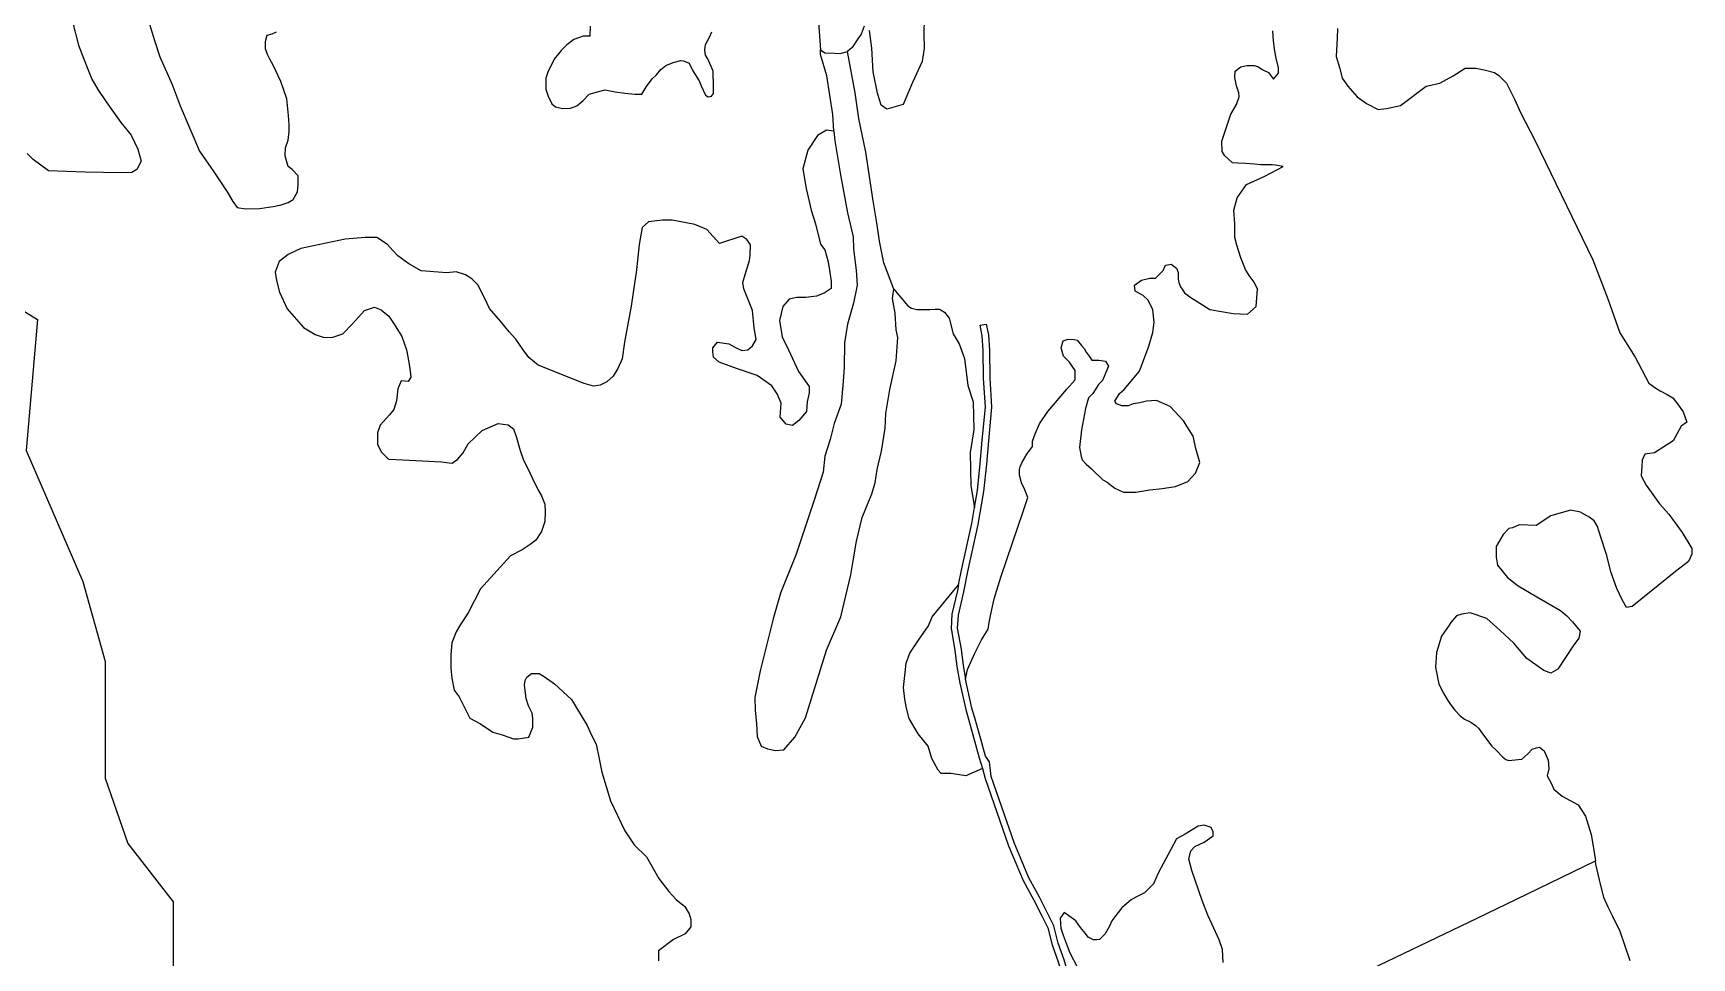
# Model space of a CAD drawing. Header units: metres. Extents: x 1082 to 7276, y 13258 to 20635.
# Drawn here: x 5078 to 5998, y 18666 to 19179 of the extents above; entities that cross this region are included whole.
import ezdxf

# ---------------------------------------------------------------- set-up
doc = ezdxf.new("R2010")
doc.units = ezdxf.units.M

msp = doc.modelspace()

# ---------------------------------------------------------------- linework, layer by layer
at = {"layer": '146'}
for points in [[(5099.66, 19184.19), (5102.68, 19171.92), (5105.45, 19164.66), (5108.34, 19157.769), (5110.23, 19153.141), (5113.5, 19147.381), (5118.02, 19140.49), (5126.31, 19128.981), (5131.96, 19121.961), (5135.74, 19114.199), (5137.62, 19107.56), (5135.12, 19102.93), (5132.4, 19101.31), (5126.85, 19101.18), (5106.4, 19101.43), (5086.08, 19102.31), (5077.67, 19108.57), (5074.28, 19111.83)], [(5140.92, 19187.82), (5144.95, 19174.551), (5147.97, 19165.41), (5154.76, 19150.131), (5159.16, 19138.359), (5169.98, 19113.07), (5177.77, 19101.67), (5182.67, 19094.41), (5185.18, 19090.66), (5188.32, 19085.269), (5190.83, 19081.891), (5195.35, 19081.141), (5203.25, 19081.26), (5210.77, 19082.391), (5215.16, 19083.391), (5219.18, 19084.641), (5221.81, 19086.391), (5224.31, 19090.529), (5224.68, 19094.529), (5224.68, 19099.539), (5221.29, 19103.051), (5219.15, 19104.67), (5218.27, 19107.18), (5217.39, 19110.56), (5217.64, 19115.07), (5219.14, 19119.199), (5219.63, 19123.961), (5219.63, 19127.711), (5219.37, 19132.971), (5218.36, 19142.109), (5216.47, 19147.619), (5214.96, 19151.75), (5210.81, 19160.769), (5208.93, 19164.15), (5207.67, 19166.779), (5206.54, 19169.91), (5206.53, 19174.039), (5207.41, 19177.42), (5210.17, 19178.289), (5212.67, 19179.301)], [(5386.76, 19182.4), (5386.51, 19177.019), (5382.75, 19177.019), (5377.61, 19175.141), (5373.72, 19172.141), (5370.59, 19169.01), (5366.71, 19164.25), (5363.21, 19156.99), (5362.08, 19153.609), (5362.08, 19150.1), (5362.09, 19147.481), (5363.35, 19143.721), (5365.36, 19139.461), (5367.49, 19137.711), (5371.38, 19136.83), (5375.77, 19136.961), (5379.28, 19138.211), (5382.79, 19141.211), (5386.17, 19144.721), (5390.69, 19145.971), (5395.07, 19147.1), (5400.47, 19146.09), (5405.99, 19145.34), (5411.63, 19144.711), (5415.27, 19144.711), (5418.02, 19148.971), (5421.16, 19153.35), (5423.54, 19155.481), (5425.92, 19158.359), (5428.67, 19160.609), (5432.68, 19162.369), (5436.95, 19163.369), (5438.45, 19163.24), (5441.59, 19161.99), (5443.6, 19157.731), (5447.12, 19152.1), (5448.25, 19149.34), (5450.77, 19144.211), (5452.15, 19143.33), (5454.03, 19143.58), (5455.15, 19145.08), (5455.15, 19148.84), (5454.89, 19157.609), (5452, 19164.369), (5450.74, 19166.369), (5450.24, 19169.25), (5450.61, 19172.381), (5452.99, 19176.391), (5454.24, 19179.391)], [(5513.3, 19187.15), (5514.42, 19169.359)], [(5538.77, 19182.51), (5537.14, 19178), (5535.14, 19175.369), (5532.01, 19170.619), (5529.47, 19168.461)], [(5572, 19187.141), (5571.89, 19177.869), (5572.02, 19170.359), (5570.9, 19162.971), (5565.52, 19151.211), (5560.39, 19139.06), (5551.36, 19136.43), (5548.23, 19138.69), (5546.21, 19145.32), (5543.81, 19157.09), (5542.92, 19170.24), (5541.78, 19180.131)], [(5594.95, 18820.15), (5596.11, 18825.551), (5600.12, 18834.56), (5603.87, 18842.07), (5607.63, 18847.961), (5608.13, 18851.711), (5609, 18856.221), (5610.87, 18864.731), (5614.49, 18876.881), (5617.87, 18886.519), (5623.99, 18904.551), (5626.87, 18912.69), (5629.49, 18921.07), (5627.98, 18925.211), (5626.1, 18929.211), (5624.84, 18933.34), (5624.84, 18936.481), (5625.21, 18937.981), (5626.34, 18940.609), (5628.97, 18944.99), (5632.22, 18949.369), (5632.22, 18952.25), (5633.59, 18956.381), (5636.1, 18961.891), (5640.6, 18968.779), (5651.12, 18981.039), (5655.76, 18986.301), (5655.75, 18991.44), (5654.25, 18993.94), (5652.61, 18996.07), (5649.35, 18999.449), (5648.09, 19003.961), (5649.21, 19007.84), (5651.97, 19008.84), (5655.23, 19008.59), (5656.99, 19008.34), (5659.25, 19005.33), (5660.88, 19003.58), (5662.01, 19001.699), (5663.65, 18999.32), (5665.15, 18997.19), (5668.92, 18997.19), (5672.68, 18996.57), (5674.31, 18993.81), (5672.81, 18990.31), (5670.94, 18985.92), (5668.68, 18983.67), (5665.55, 18978.789), (5663.17, 18976.279), (5661.55, 18970.4), (5659.3, 18958.631), (5658.31, 18948.74), (5659.19, 18943.731), (5659.7, 18941.85), (5661.96, 18939.481), (5664.85, 18936.971), (5671.25, 18930.83), (5673.63, 18929.461), (5677.9, 18926.199), (5682.67, 18923.949), (5689.44, 18923.949), (5697.22, 18925.199), (5704.12, 18925.949), (5711.51, 18927.199), (5718.41, 18929.83), (5722.54, 18934.461), (5724.92, 18940.34), (5722.78, 18948.109), (5721.27, 18955.119), (5715.86, 18963.51), (5708.58, 18971.519), (5700.93, 18974.779), (5695.41, 18974.529), (5691.65, 18973.529), (5688.01, 18973.029), (5685.25, 18971.9), (5681.74, 18971.9), (5678.85, 18972.9), (5677.85, 18974.4), (5680.48, 18978.66), (5682.98, 18980.92), (5691.5, 18991.18), (5696.63, 19004.949), (5699, 19012.59), (5699.75, 19018.35), (5698.99, 19025.109), (5696.35, 19030.49), (5693.58, 19033.119), (5689.19, 19035.381), (5688.81, 19038.881), (5692.7, 19041.641), (5697.21, 19042.641), (5700.47, 19042.641), (5704.73, 19046.891), (5705.98, 19049.9), (5709.12, 19050.519), (5712, 19048.15), (5712.89, 19045.769), (5712.89, 19042.141), (5713.27, 19040.26), (5714.27, 19037.881), (5715.53, 19036), (5716.54, 19034.5), (5719.42, 19032.24), (5730.47, 19025.231), (5743.51, 19023.1), (5751.42, 19022.721), (5756.3, 19026.981), (5757.04, 19036.619), (5755.16, 19040.5), (5752.4, 19044.131), (5750.39, 19047.51), (5747.74, 19054.029), (5745.6, 19061.039), (5744.47, 19065.289), (5744.34, 19072.93), (5743.95, 19080.32), (5745.7, 19087.199), (5750.96, 19094.721), (5760.99, 19099.35), (5771.33, 19104.68), (5767, 19105.359), (5765.12, 19105.609), (5762.36, 19105.609), (5758.85, 19105.609), (5755.34, 19105.981), (5750.57, 19106.359), (5746.18, 19106.49), (5743.17, 19106.609), (5738.9, 19110.49), (5737.39, 19112.869), (5737.14, 19118.76), (5742.14, 19133.66), (5745.39, 19139.039), (5746.89, 19143.301), (5746.64, 19145.42), (5745.38, 19149.43), (5744.37, 19153.94), (5744.62, 19157.44), (5747.75, 19159.949), (5751.14, 19160.699), (5755.15, 19160.699), (5757.28, 19160.07), (5759.67, 19158.44), (5763.18, 19156.82), (5765.82, 19153.06), (5768.57, 19156.44), (5768.57, 19159.32), (5767.31, 19164.699), (5766.55, 19168.58), (5765.79, 19174.34), (5765.54, 19179.85)], [(5801.41, 19181.1), (5801.16, 19175.84), (5800.67, 19165.58), (5802.69, 19158.94), (5804.07, 19153.68), (5807.09, 19149.17), (5812.36, 19143.289), (5817.51, 19139.529), (5823.95, 19136.269)], [(5514.42, 19169.359), (5516.96, 19167.609), (5522.48, 19167.49), (5525.37, 19167.359), (5529.47, 19168.461)], [(5521.99, 19124.279), (5521.27, 19133.43), (5518.11, 19154.971), (5514.58, 19166.74), (5514.42, 19169.359)], [(5555.11, 19036.519), (5549.58, 19051.17), (5547.18, 19063.19), (5545.79, 19073.33), (5543.77, 19085.6), (5539.6, 19112.65), (5535.82, 19131.301), (5533.67, 19145.449), (5529.47, 19168.461)], [(5823.95, 19136.269), (5828.55, 19136.769), (5836.32, 19138.529), (5850.61, 19149.17), (5858.13, 19150.92), (5865.53, 19154.92), (5872.17, 19159.18), (5878.19, 19159.18), (5882.83, 19158.301), (5888.6, 19156.801), (5890.86, 19155.17), (5895.13, 19150.91), (5899.66, 19141.9), (5903.05, 19134.26), (5910.97, 19119.24), (5943.15, 19052.869), (5951.33, 19031.211), (5958, 19012.43), (5966.54, 18998.91), (5974.21, 18984.51), (5978.1, 18981.75), (5980.36, 18980.25), (5984.38, 18978.119), (5987.52, 18976.24), (5990.15, 18972.99), (5993.29, 18968.481), (5995.18, 18962.721), (5992.17, 18960.59), (5987.67, 18952.461), (5977.39, 18945.699), (5972, 18945.07), (5970.5, 18941.69), (5970.25, 18938.44), (5969.88, 18933.051), (5972.77, 18927.92), (5980.06, 18917.519), (5985.21, 18911.76), (5992.74, 18901.619), (5998.02, 18892.731), (5998.02, 18889.481), (5996.15, 18885.471), (5988.88, 18879.961), (5964.94, 18860.56), (5961.81, 18860.06), (5959.42, 18864.32), (5956.4, 18870.449), (5953.13, 18879.84), (5950.87, 18888.859), (5947.34, 18899.619), (5945.71, 18904.881), (5943.82, 18908.141), (5941.06, 18910.141), (5936.16, 18912.9), (5930.77, 18913.9), (5919.74, 18910.9), (5911.71, 18905.51), (5902.18, 18905.891), (5898.55, 18904.26), (5896.41, 18903.76), (5893.41, 18900.51), (5889.4, 18893.869), (5889.41, 18887.99), (5890.17, 18883.481), (5895.82, 18876.59), (5901.59, 18871.961), (5912.01, 18865.82), (5925.19, 18858.31), (5928.58, 18855.31), (5931.72, 18852.051), (5935.99, 18846.92), (5935.24, 18842.91), (5932.23, 18838.779), (5923.59, 18825.76), (5919.83, 18823.631), (5915.82, 18825.01), (5906.4, 18831.641), (5899.25, 18840.279), (5891.71, 18847.17), (5884.18, 18853.93), (5875.02, 18857.06), (5870.38, 18856.31), (5867.5, 18855.31), (5864.37, 18851.68), (5862.99, 18849.551), (5859.11, 18844.051), (5856.36, 18835.029), (5855.74, 18826.891), (5857.63, 18817.5), (5860.15, 18812.49), (5862.28, 18808.859), (5864.17, 18806.109), (5866.43, 18803.1), (5869.44, 18799.971), (5871.95, 18798.09), (5875.46, 18796.34), (5877.98, 18794.59), (5879.73, 18792.961), (5882.37, 18789.08), (5887.02, 18783.07), (5889.66, 18780.56), (5893.05, 18777.06), (5894.8, 18775.68), (5896.56, 18775.18), (5901.58, 18775.68), (5903.71, 18775.93), (5907.09, 18778.81), (5909.47, 18781.44), (5911.85, 18782.19), (5913.48, 18782.56), (5916.12, 18780.44), (5918.38, 18775.301), (5918.64, 18770.539), (5917.77, 18766.66), (5919.78, 18762.91), (5921.41, 18759.15), (5926.06, 18755.269), (5934.94, 18750.539), (5938.96, 18744.15), (5942.25, 18734.01), (5943.52, 18726.5), (5944.54, 18719.4)], [(5521.99, 19124.279), (5517.89, 19124.789), (5512.88, 19121.789), (5507.49, 19113.779), (5504.62, 19103.391), (5506.51, 19092.369), (5509.41, 19080.35), (5511.8, 19072.84), (5514.45, 19061.57), (5516.96, 19058.44), (5518.85, 19051.801), (5519.48, 19047.039), (5520.37, 19040.779), (5520.37, 19036.9), (5516.61, 19034.269), (5512.35, 19032.769), (5506.33, 19032.019), (5501.44, 19031.9), (5497.17, 19031.019), (5493.54, 19026.891), (5491.67, 19019.131), (5493.31, 19010.109), (5496.7, 19002.85), (5502.36, 18990.83), (5508.27, 18982.56), (5508.27, 18979.06), (5507.02, 18974.051), (5506.65, 18968.789), (5502.52, 18963.779), (5498.88, 18960.91), (5495.5, 18961.66), (5492.11, 18965.66), (5492.6, 18973.301), (5490.46, 18978.44), (5487.45, 18982.94), (5479.41, 18988.699), (5467.87, 18992.59), (5458.33, 18996.09), (5455.19, 18998.85), (5454.81, 19001.85), (5454.81, 19003.981), (5457.32, 19007.24), (5463.59, 19006.231), (5467.73, 19003.981), (5470.87, 19002.6), (5474.25, 19002.981), (5476.76, 19005.231), (5478.76, 19008.74), (5477.63, 19015.119), (5476.74, 19024.76), (5471.96, 19036.779), (5471.45, 19040.289), (5472.7, 19044.67), (5475.08, 19052.43), (5475.45, 19055.44), (5475.57, 19061.199), (5473.56, 19064.199), (5470.8, 19065.949), (5458.51, 19061.949), (5451.48, 19069.711), (5444.7, 19072.471), (5432.16, 19074.85), (5426.89, 19074.85), (5418.99, 19073.85), (5415.6, 19070.721), (5413.86, 19061.33), (5412.37, 19047.31), (5409.38, 19027.15), (5405.77, 19007.119), (5404.52, 18997.85), (5402.02, 18992.59), (5399.39, 18988.34), (5396.01, 18985.211), (5392.25, 18983.33), (5388.61, 18982.83), (5383.34, 18984.33), (5357.87, 18994.481), (5352.6, 18998.731), (5349.58, 19002.869), (5345.44, 19008.75), (5341.8, 19012.881), (5336.9, 19018.9), (5330.87, 19025.779), (5328.23, 19031.42), (5324.33, 19038.93), (5320.94, 19042.31), (5317.43, 19044.56), (5312.41, 19046.19), (5307.14, 19045.69), (5292.97, 19046.82), (5286.06, 19050.699), (5280.04, 19055.09), (5277.15, 19057.971), (5274.14, 19061.35), (5268.36, 19065.231), (5261.84, 19065.231), (5250.81, 19064.35), (5226.1, 19059.1), (5219.08, 19055.84), (5214.18, 19052.019), (5211.94, 19045.949), (5212.58, 19041.32), (5214.34, 19034.94), (5218.49, 19025.67), (5227.66, 19015.4), (5234.06, 19011.4), (5238.45, 19009.891), (5243.34, 19009.769), (5249.36, 19011.891), (5254.75, 19017.4), (5261.39, 19024.789), (5267.03, 19026.539), (5270.79, 19025.16), (5274.94, 19021.529), (5277.95, 19017.15), (5282.1, 19010.26), (5284.74, 19002.881), (5286.13, 18996.109), (5286.88, 18991.109), (5287.26, 18987.85), (5285.64, 18985.35), (5281.87, 18985.721), (5280, 18981.221), (5279.13, 18974.58), (5277.75, 18969.82), (5275.37, 18966.82), (5270.11, 18961.06), (5268.61, 18956.801), (5268.62, 18950.67), (5270.76, 18946.41), (5274.77, 18942.279), (5282.68, 18941.9), (5304.25, 18940.769), (5309.89, 18940.019), (5313.03, 18942.15), (5316.28, 18945.779), (5319.04, 18950.789), (5326.81, 18958.17), (5335.71, 18962.051), (5341.1, 18961.301), (5344.11, 18959.17), (5345.75, 18954.289), (5347.89, 18947.15), (5349.78, 18941.769), (5351.79, 18937.891), (5354.68, 18931.631), (5357.57, 18925.49), (5359.71, 18921.981), (5361.59, 18917.35), (5361.73, 18912.971), (5361.48, 18907.711), (5359.73, 18902.08), (5356.48, 18897.32), (5353.47, 18894.94), (5348.96, 18891.94), (5342.44, 18888.56), (5325.9, 18870.279), (5319.02, 18857.01), (5314.76, 18850.5), (5312.26, 18846.49), (5310.01, 18840.359), (5309.39, 18833.85), (5309.4, 18826.34), (5309.9, 18820.699), (5311.29, 18814.19), (5313.93, 18810.43), (5319.96, 18798.539), (5325.74, 18795.529), (5332.64, 18790.9), (5337.91, 18789.4), (5341.55, 18788.019), (5344.18, 18787.141), (5346.82, 18787.141), (5349.07, 18787.519), (5352.71, 18788.019), (5354.96, 18793.529), (5354.96, 18798.529), (5354.45, 18801.41), (5352.44, 18805.42), (5351.18, 18809.43), (5350.17, 18817.06), (5350.67, 18819.57), (5351.54, 18821.32), (5354.05, 18823.449), (5358.31, 18823.32), (5361.2, 18821.699), (5366.98, 18817.69), (5376.39, 18808.92), (5385.06, 18794.519), (5387.58, 18788.76), (5390.09, 18784.131), (5391.73, 18776.119), (5393.24, 18768.609), (5397.9, 18752.699), (5405.86, 18736.15), (5411.14, 18728.269), (5417.92, 18721.641), (5424.84, 18709.619), (5430.37, 18702.369), (5434.39, 18697.99), (5439.28, 18694.109), (5441.55, 18690.1), (5442.56, 18686.85), (5442.57, 18682.84), (5439.32, 18678.949), (5432.94, 18675.81), (5424.57, 18669.539), (5424.58, 18664.029)], [(5521.99, 19124.279), (5522.41, 19118.91), (5525.57, 19100), (5529.48, 19078.971), (5532.63, 19065.699), (5532.79, 19058.971), (5533.4, 19054.301), (5534.28, 19047.17), (5534.92, 19038.779), (5532.8, 19028.891), (5529.55, 19017.24), (5527.81, 19006.731), (5527.69, 18993.199), (5526.83, 18983.06), (5525.96, 18972.801), (5522.09, 18962.15), (5519.96, 18953.141), (5516.96, 18943.881), (5515.97, 18935.109), (5511.22, 18920.09), (5500.97, 18889.539), (5492.22, 18867.881), (5488.22, 18853.609), (5481.1, 18824.94), (5478.11, 18810.039), (5478.24, 18803.029), (5479, 18795.51), (5479.39, 18788.5), (5481.65, 18782.99), (5485.04, 18781.619), (5489.56, 18780.609), (5494.07, 18781.109), (5500.33, 18788.119), (5506.09, 18798.769), (5517.84, 18836.33), (5525.72, 18854.85), (5531.34, 18878.141), (5532.58, 18885.9), (5534.45, 18896.801), (5537.7, 18909.94), (5542.95, 18923.09), (5544.82, 18929.1), (5545.95, 18936.609), (5548.44, 18946.75), (5550.43, 18959.4), (5550.8, 18967.529), (5553.04, 18980.93), (5556.54, 18996.83), (5557.4, 19009.85), (5556.52, 19013.981), (5555.88, 19023.25), (5554.49, 19031.391), (5555.11, 19036.519)], [(5042.35, 19042.869), (5079.98, 19019.76), (5073.7, 18947.07), (5105.08, 18874.381), (5117.63, 18829.961), (5117.63, 18765.35), (5130.19, 18729), (5155.29, 18696.699), (5155.29, 18648.24), (5136.46, 18619.971), (5133.32, 18583.631), (5142.74, 18559.4), (5142.74, 18523.051), (5139.6, 18466.519), (5120.77, 18458.44), (5101.94, 18458.44), (5092.53, 18430.17), (5108.22, 18377.67), (5108.22, 18309.019), (5064.28, 18236.33)], [(5555.11, 19036.519), (5559.13, 19031.891), (5562.9, 19027.26), (5565.03, 19026), (5567.92, 19025.25), (5575.19, 19025.381), (5578.2, 19025.5), (5580.46, 19025.5), (5583.35, 19023.869), (5585.99, 19020.49), (5588.13, 19011.731), (5591.4, 19006.221), (5594.41, 18998.08), (5596.31, 18983.18), (5599.21, 18974.16), (5599.6, 18958.51), (5597.61, 18945.99), (5597.88, 18927.461), (5599.95, 18915.481)], [(5599.95, 18915.481), (5601.54, 18924.82), (5603.15, 18939.779), (5604.26, 18952.779), (5606, 18971.18), (5604.97, 18987.24), (5604.7, 19002.519), (5604.21, 19010.75), (5603.09, 19016.529), (5606.52, 19017.19), (5607.67, 19011.19), (5608.2, 19002.65), (5608.47, 18987.381), (5609.48, 18971.131), (5607.75, 18952.471), (5606.63, 18939.44), (5605.01, 18924.34), (5601.88, 18905.971), (5596.13, 18879.9), (5593.89, 18868.631), (5590.91, 18855.721), (5590.42, 18848.44), (5592.56, 18836.82), (5593.58, 18827.801), (5594.95, 18820.15)], [(5591.12, 18872.631), (5592.71, 18880.619), (5598.45, 18906.641), (5599.95, 18915.481)], [(5604.36, 18770.609), (5595.18, 18766.58), (5586.77, 18767.961), (5581.5, 18767.961), (5579.75, 18769.711), (5576.23, 18776.221), (5574.34, 18782.981), (5568.69, 18789.99), (5563.66, 18798.381), (5562.27, 18804.141), (5561.39, 18809.15), (5560.63, 18815.66), (5561.5, 18823.92), (5562.12, 18829.06), (5564, 18834.69), (5568.88, 18841.83), (5574.39, 18849.84), (5576.39, 18854.85), (5591.12, 18872.631)], [(5591.12, 18872.631), (5590.47, 18869.359), (5587.46, 18856.231), (5586.95, 18848.24), (5589.1, 18836.31), (5590.12, 18827.301), (5591.77, 18818.07), (5595.07, 18803.33), (5599.11, 18789.26), (5602.64, 18776.619), (5604.36, 18770.609)], [(5677.51, 18606.471), (5674.95, 18609.461), (5671, 18614.99), (5667.15, 18620.92), (5664.01, 18626.539), (5661.09, 18631.221), (5658.2, 18635.65), (5655.88, 18643.66), (5652.71, 18654.56), (5649.79, 18664.5), (5646.4, 18673.859), (5643.97, 18683.471), (5640.74, 18690.029), (5636.06, 18699.33), (5630.05, 18710.051), (5622.17, 18729.039), (5609.28, 18766.19), (5608.21, 18774.34), (5606.01, 18777.57), (5602.48, 18790.221), (5599.87, 18799.31), (5598.46, 18804.199), (5594.95, 18820.15)], [(5604.36, 18770.609), (5605.92, 18765.211), (5618.89, 18727.82), (5626.9, 18708.51), (5632.97, 18697.69), (5637.6, 18688.471), (5640.67, 18682.26), (5643.05, 18672.84), (5646.47, 18663.41), (5649.36, 18653.58), (5652.51, 18642.68), (5654.99, 18634.17), (5658.14, 18629.34), (5661, 18624.76), (5664.15, 18619.109), (5668.1, 18613.019), (5672.19, 18607.289), (5674.09, 18605.08), (5676.58, 18602.18), (5679.84, 18597.369), (5682.88, 18591.08), (5687.33, 18577.08), (5685.39, 18576.881), (5686.83, 18572.109)], [(5737.92, 18663.08), (5737.53, 18670.34), (5735.76, 18675.6), (5732.74, 18682.109), (5729.46, 18689.369), (5726.31, 18697.51), (5720.63, 18714.039), (5718.86, 18720.43), (5719.98, 18724.94), (5722.23, 18727.449), (5727.35, 18729.711), (5732.48, 18733.35), (5732.47, 18735.6), (5731.21, 18737.981), (5727.33, 18739.231), (5724.08, 18738.6), (5716.82, 18734.199), (5712.07, 18731.56), (5708.96, 18725.67), (5701.85, 18712.51), (5699.24, 18706.619), (5694.37, 18701.731), (5689.86, 18699.471), (5686.99, 18697.83), (5684.49, 18695.83), (5681.74, 18693.32), (5678.87, 18689.81), (5676.25, 18686.17), (5674.88, 18683.289), (5672.38, 18679.019), (5669.26, 18675.76), (5667.76, 18675.641), (5666.01, 18675.631), (5663.12, 18677.131), (5661.49, 18679.131), (5658.73, 18682.391), (5656.21, 18686.141), (5649.81, 18690.769), (5647.57, 18687.631), (5647.7, 18684.631), (5647.83, 18682), (5649.22, 18678.24), (5651.36, 18672.231), (5652.88, 18668.471), (5657.15, 18660.34)], [(5756.92, 18629.279), (5874.28, 18685.4), (5900.4, 18698.029), (5944.54, 18719.4)], [(5963.85, 18663.891), (5958.17, 18680.289), (5954.01, 18688.93), (5951.62, 18693.69), (5949.23, 18699.07), (5946.82, 18708.961), (5944.79, 18717.609), (5944.54, 18719.4)]]:
    msp.add_lwpolyline(points, dxfattribs=at)

doc.saveas('drawing.dxf')
